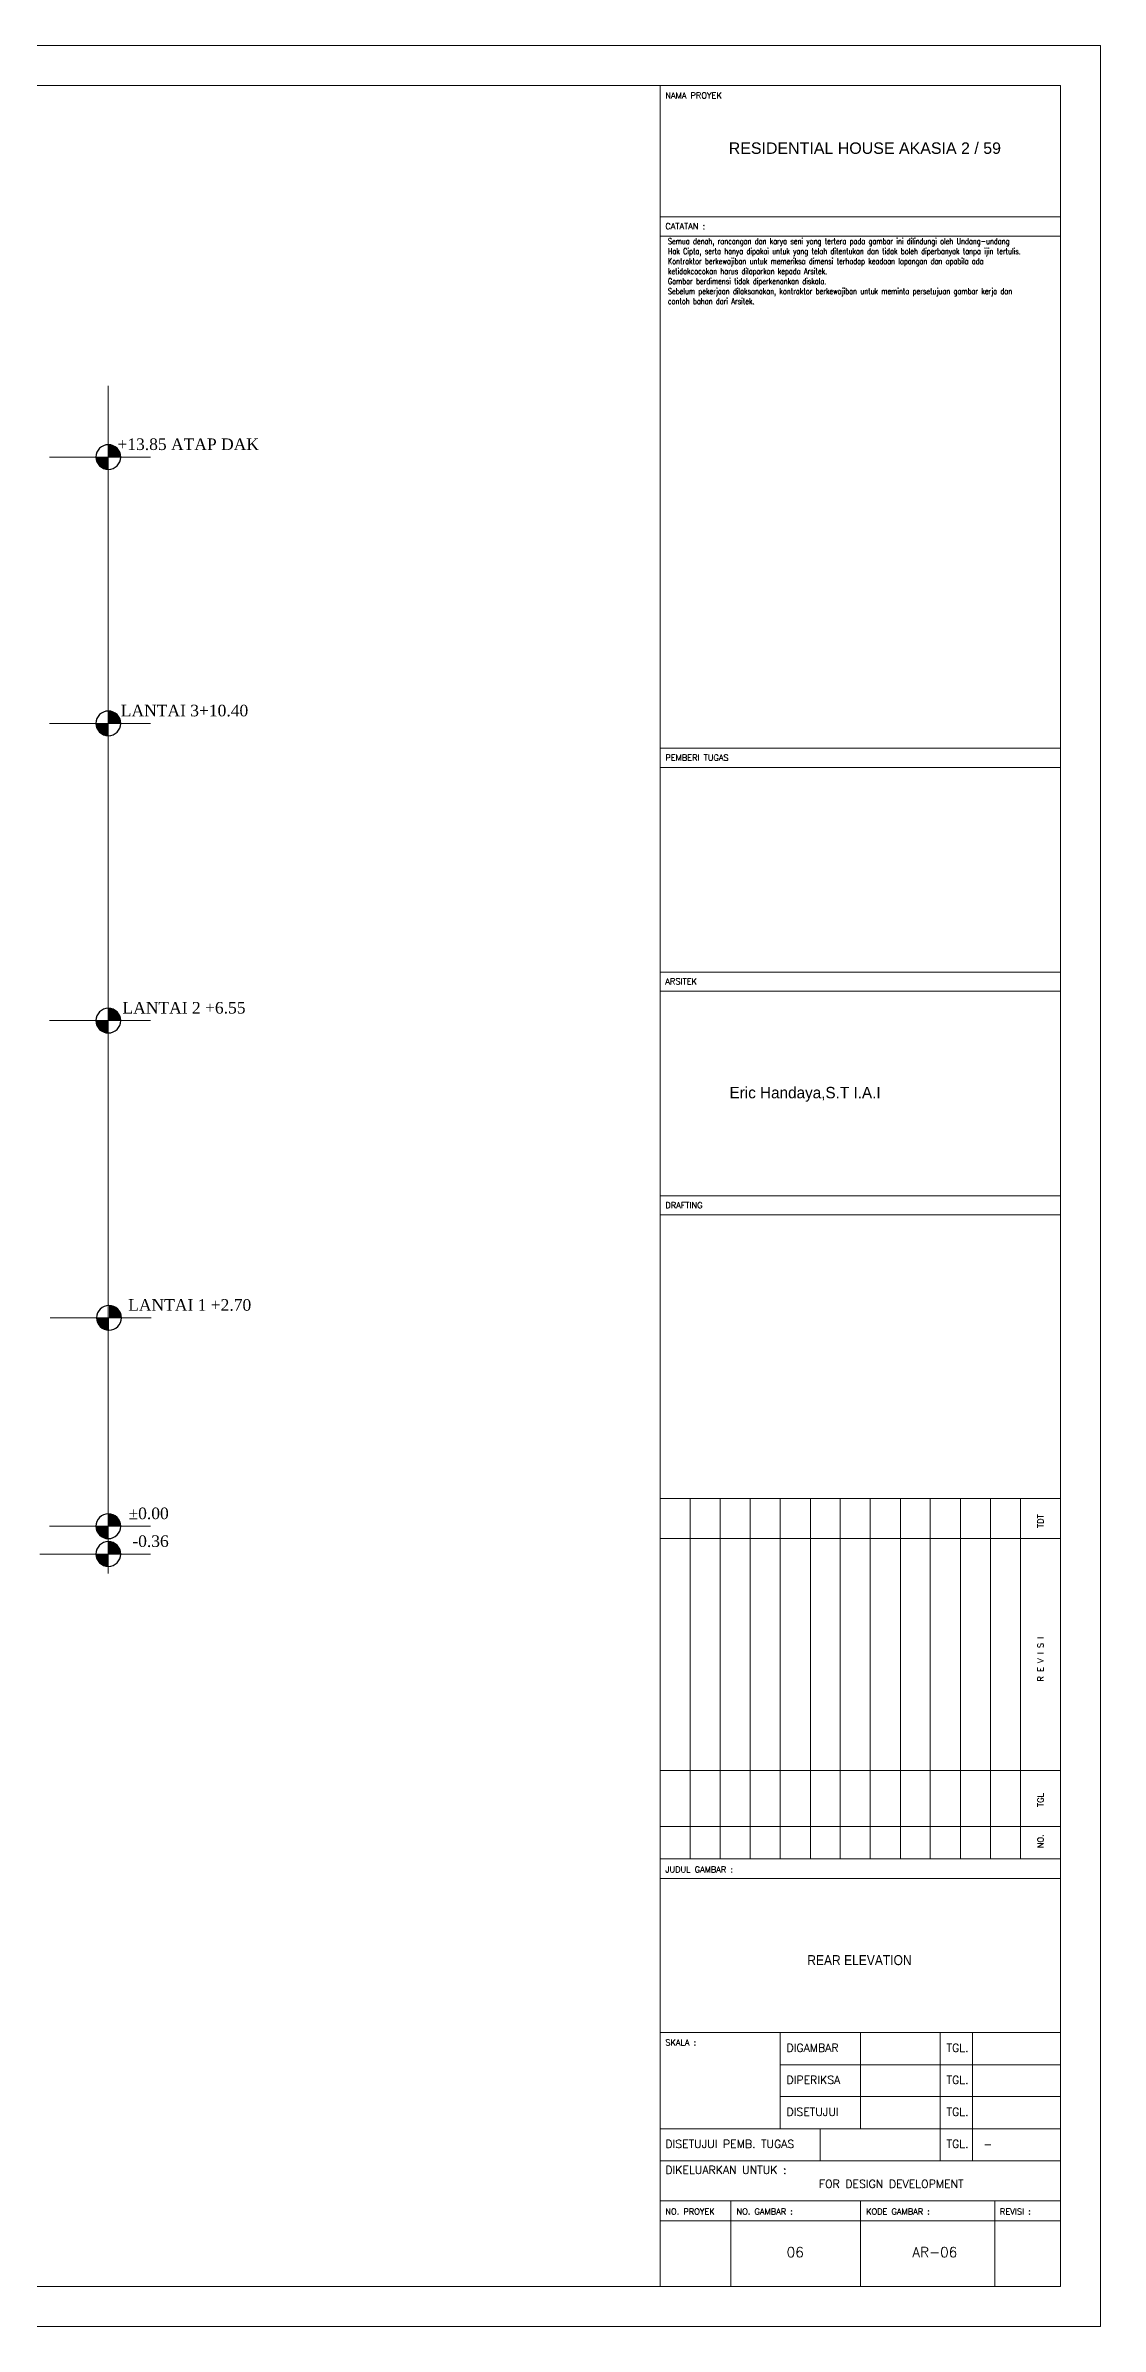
# Model space of a CAD drawing. Header units: millimetres. Extents: x -9564 to 494436, y -140371 to 4257.
# Drawn here: x 209.42 to 223.09, y 101.31 to 130.85 of the extents above; entities that cross this region are included whole.
import ezdxf
from ezdxf.enums import TextEntityAlignment as Align

# ---------------------------------------------------------------- set-up
doc = ezdxf.new("R2010")
doc.units = ezdxf.units.MM
doc.header["$MEASUREMENT"] = 0
doc.linetypes.add('DASHED2', pattern=[0.375, 0.25, -0.125])
doc.linetypes.add('HIDDEN2', pattern=[0.1875, 0.125, -0.0625])
for name, color, linetype, lineweight in [('AS', 8, 'HIDDEN2', 5), ('DIM', 1, 'Continuous', 5), ('KOP', 7, 'Continuous', 80), ('LEGEND', 1, 'DASHED2', 50), ('XR-KOP A3_MOZART$0$A-TXTKOP', 3, 'Continuous', 5), ('XR-KOP A3_MOZART$0$KOP-A1$0$A-GRSKOP', 1, 'Continuous', 5), ('XR-KOP A3_MOZART$0$KOP-A1$0$A-TXTKOP', 3, 'Continuous', 5)]:
    doc.layers.add(name, color=color, linetype=linetype, lineweight=lineweight)
doc.layers.add('ht', color=14, linetype='Continuous')
doc.layers.add('TEXT', color=4, linetype='Continuous')
doc.styles.add('HAND', font='ROMAND.SHX', dxfattribs={"width": 0.8, "height": 250})
doc.styles.add('style1', font='times.ttf', dxfattribs={"height": 0.15})
doc.styles.add('style2', font='times.ttf', dxfattribs={"height": 0.18})
doc.styles.add('XR-KOP A3_MOZART$0$KOP-A1$0$DIM100', font='SIMPLEX.shx', dxfattribs={"width": 0.8, "height": 250})
doc.styles.add('XR-KOP A3_MOZART$0$KOP-A1$0$ROMANS', font='romans.shx', dxfattribs={"height": 200})
doc.styles.add('XR-KOP A3_MOZART$0$ROMAND', font='romand.shx', dxfattribs={"height": 2, "bigfont": 'bigfont.shx'})
doc.styles.add('XR-KOP A3_MOZART$0$ROMANS', font='romans.shx', dxfattribs={"height": 200})

# ---------------------------------------------------------------- blocks, each defined once
blk = doc.blocks.new('hsdh')
at = {"layer": 'XR-KOP A3_MOZART$0$KOP-A1$0$A-GRSKOP', "linetype": 'Continuous', "lineweight": 5}
for p, q in [((140385, 56660), (140385, 82138)), ((140385, 80618), (145017, 80618)), ((140385, 74466), (145017, 74466)), ((140385, 74244), (145017, 74244)), ((140385, 71876), (145017, 71876)), ((140385, 71654), (145017, 71654)), ((140385, 69286), (145017, 69286)), ((140385, 69063), (145017, 69063)), ((140385, 65781), (145017, 65781)), ((140385, 65781), (145017, 65781)), ((140732, 61611), (140732, 65781)), ((141079, 61611), (141079, 65781)), ((141427, 61611), (141427, 65781)), ((141774, 61611), (141774, 65781)), ((142122, 61611), (142122, 65781)), ((142469, 61611), (142469, 65781)), ((142816, 61611), (142816, 65781)), ((143164, 61611), (143164, 65781)), ((143511, 61611), (143511, 65781)), ((143859, 61611), (143859, 65781)), ((144206, 61611), (144206, 65781)), ((144554, 61611), (144554, 65781)), ((140385, 65317), (145017, 65317)), ((140385, 62631), (145017, 62631)), ((140385, 61982), (145017, 61982)), ((140385, 61611), (145017, 61611)), ((140385, 61611), (145017, 61611)), ((140385, 61380), (145017, 61380)), ((140385, 59597), (145017, 59597)), ((141774, 59597), (141774, 58485)), ((142701, 59597), (142701, 58485)), ((143627, 59597), (143627, 58115)), ((143998, 59597), (143998, 58115)), ((141774, 59226), (145017, 59226)), ((141774, 58856), (145017, 58856)), ((140385, 58485), (145017, 58485)), ((142237, 58485), (142237, 58115)), ((140385, 58115), (145017, 58115)), ((140385, 57651), (145017, 57651)), ((141201, 57651), (141201, 56660)), ((142701, 57651), (142701, 56660)), ((144258, 57651), (144258, 56660)), ((140385, 57420), (145017, 57420))]:
    blk.add_line(p, q, dxfattribs=at)
at = {"layer": 'XR-KOP A3_MOZART$0$KOP-A1$0$A-GRSKOP', "color": 0, "linetype": 'Continuous', "lineweight": 5}
blk.add_lwpolyline([(145480, 82601), (107945, 82601), (107945, 56197), (145480, 56197)], close=True, dxfattribs=at)
at = {"layer": 'XR-KOP A3_MOZART$0$KOP-A1$0$A-GRSKOP', "color": 5, "linetype": 'Continuous', "lineweight": 5}
blk.add_lwpolyline([(145017, 82138), (108409, 82138), (108409, 56660), (145017, 56660)], close=True, dxfattribs=at)
at = {"layer": 'XR-KOP A3_MOZART$0$KOP-A1$0$A-GRSKOP', "linetype": 'Continuous', "lineweight": 5}
blk.add_lwpolyline([(145017, 80396), (140385, 80396)], dxfattribs=at)
at = {"layer": 'KOP', "color": 7, "char_height": 132.26, "attachment_point": 1, "style": 'style2'}
for s, insert in [('{\\fArial|b0|i0|c0|p34;RESIDENTIAL HOUSE AKASIA 2 / 59}', (141177, 81480)), ('{\\fBankGothic Lt BT|b0|i0|c0|p34;Eric Handaya,S.T I.A.I}', (141186, 70546))]:
    blk.add_mtext(s, dxfattribs=dict(at, insert=insert))
at = {"layer": 'XR-KOP A3_MOZART$0$A-TXTKOP', "lineweight": 5, "style": 'XR-KOP A3_MOZART$0$ROMANS'}
blk.add_text('-', height=92.6, dxfattribs=at).set_placement((144125, 58258))
at = {"layer": 'XR-KOP A3_MOZART$0$KOP-A1$0$A-TXTKOP', "lineweight": 5, "style": 'XR-KOP A3_MOZART$0$KOP-A1$0$ROMANS'}
for s, height, p in [('NAMA PROYEK', 69.49, (140443, 81990)), ('CATATAN :', 69.5, (140443, 80475)), ('PEMBERI TUGAS', 69.49, (140443, 74323)), ('ARSITEK', 69.5, (140443, 71733)), ('DRAFTING', 69.5, (140443, 69142)), ('JUDUL GAMBAR :', 69.49, (140443, 61451)), ('SKALA :', 69.5, (140443, 59449)), ('DIGAMBAR', 92.6, (141846, 59375)), ('TGL.', 92.6, (143699, 59375)), ('DIPERIKSA', 92.6, (141846, 59004)), ('TGL.', 92.6, (143699, 59004)), ('DISETUJUI', 92.6, (141846, 58634)), ('TGL.', 92.6, (143699, 58634)), ('DISETUJUI PEMB. TUGAS', 92.65, (140443, 58262)), ('TGL.', 92.6, (143699, 58263)), ('DIKELUARKAN UNTUK :', 92.65, (140443, 57961)), ('FOR DESIGN DEVELOPMENT', 92.65, (142221, 57800)), ('NO. PROYEK', 69.5, (140443, 57491)), ('NO. GAMBAR :', 69.49, (141267, 57491)), ('KODE GAMBAR :', 69.49, (142767, 57491)), ('REVISI :', 69.5, (144317, 57491))]:
    blk.add_text(s, height=height, dxfattribs=at).set_placement(p)
for s, height, p in [('TDT', 69.5, (144822, 65440)), ('R E V I S I', 69.49, (144822, 63662)), ('TGL', 69.5, (144822, 62210)), ('NO.', 69.5, (144822, 61732))]:
    blk.add_text(s, height=height, rotation=90, dxfattribs=at).set_placement(p)
at = {"layer": 'XR-KOP A3_MOZART$0$KOP-A1$0$A-TXTKOP', "insert": (140473, 80371), "char_height": 69.485, "width": 4456.22, "attachment_point": 1, "style": 'XR-KOP A3_MOZART$0$KOP-A1$0$DIM100'}
blk.add_mtext('Semua denah, rancangan dan karya seni yang tertera pada gambar ini dilindungi oleh Undang-undang Hak Cipta, serta hanya dipakai untuk yang telah ditentukan dan tidak boleh diperbanyak tanpa ijin tertulis.\\PKontraktor berkewajiban untuk memeriksa dimensi terhadap keadaan lapangan dan apabila ada ketidakcocokan harus dilaporkan kepada Arsitek.\\PGambar berdimensi tidak diperkenankan diskala.\\PSebelum pekerjaan dilaksanakan, kontraktor berkewajiban untuk meminta persetujuan gambar kerja dan contoh bahan dari Arsitek.', dxfattribs=at)
blk = doc.blocks.new('A$C459A4C15')
at = {"layer": 'ht'}
h = blk.add_hatch(color=256, dxfattribs=at)
h.paths.add_polyline_path([(0, 0.08), (0, 0), (-0.08, 0, -0.414214)])
h.paths.add_polyline_path([(0, 0), (0.08, 0, -0.414214), (0, -0.08)])
blk.add_circle((0, 0), 0.0801, dxfattribs=at)
blk = doc.blocks.new('A$C2a879c63')
at = {"layer": 'AS'}
blk.add_line((238.384, 10.0054), (216.3423, 10.0054), dxfattribs=at)
at = {"layer": 'DIM', "color": 1, "linetype": 'ByBlock'}
for p, q in [((239.1476, 25.1378), (239.1476, 9.7514)), ((239.6922, 24.2154), (238.384, 24.2154)), ((239.6922, 20.7654), (238.384, 20.7654)), ((239.6922, 16.9154), (238.384, 16.9154)), ((239.7012, 13.0654), (238.393, 13.0654)), ((239.6922, 10.3654), (238.384, 10.3654)), ((239.6922, 10.0054), (238.384, 10.0054))]:
    blk.add_line(p, q, dxfattribs=at)
at = {"xscale": -2, "yscale": 2, "zscale": 2}
for p in [(239.1476, 24.2154), (239.1476, 20.7654), (239.1476, 16.9154), (239.1566, 13.0654), (239.1476, 10.3654), (239.1476, 10.0054)]:
    blk.add_blockref('A$C459A4C15', p, dxfattribs=at)
at = {"layer": 'LEGEND', "xscale": 0.00111896417510141, "yscale": 0.00111896417510141, "zscale": 0.00111896417510141}
blk.add_blockref('hsdh', (89.213, -62.8819), dxfattribs=at)
at = {"color": 4, "style": 'HAND'}
for tag, height, rotation, p in [('DRY.WASHER', 0.054, 0, (11.9366, 24.9122)), ('PATIO', 0.135, 0, (20.9666, 21.5696)), ('GENSET', 0.135, 0, (18.2157, 17.1045)), ('PLANTERBOX', 0.135, 90, (22.169, 13.2959)), ('PLANTERBOX', 0.135, 0, (18.5224, 11.5633)), ('PATIO', 0.135, 0, (400.0395, 10.821)), ('CARPORT', 0.135, 0, (12.157, 9.7744)), ('CARPORT', 0.135, 0, (20.6202, 9.7744))]:
    blk.add_attdef(tag, text='', height=height, rotation=rotation, dxfattribs=at).set_placement(p, align=Align.MIDDLE)
at = {"layer": 'TEXT', "style": 'style1'}
for s, p in [('+13.85 ATAP DAK', (241.099, 24.3068)), ('LANTAI 3+10.40', (240.9602, 20.8568)), ('LANTAI 2 +6.55', (240.9253, 17.0068)), ('LANTAI 1 +2.70', (240.9992, 13.1568)), ('%%P0.00', (239.9308, 10.4568)), ('-0.36', (239.9308, 10.0968))]:
    blk.add_text(s, height=0.15, dxfattribs=at).set_placement(p, align=Align.RIGHT)
at = {"layer": 'XR-KOP A3_MOZART$0$A-TXTKOP', "attachment_point": 1, "style": 'XR-KOP A3_MOZART$0$ROMAND'}
for s, heights, insert, char_height in [('\\pxt15;{\\fCentury Gothic|b0|i0|c0|p34;\\W0.9;REAR ELEVATION}', [0], (248.2027, 4.8096), 0.129586), ('06', [0], (247.9357, 1.0259), 0.12959), ('AR-06', [0.1296], (249.5629, 1.0259), 0.12959)]:
    blk.add_mtext_dynamic_manual_height_columns(s, width=334.351235, gutter_width=75.5301, heights=heights, dxfattribs=dict(at, insert=insert, char_height=char_height))
at = {"layer": 'XR-KOP A3_MOZART$0$A-TXTKOP', "style": 'XR-KOP A3_MOZART$0$ROMAND'}
for tag, p in [('1:200', (37.0468, 3.1879)), ('1:100', (79.0468, 3.1879)), ('1:100', (121.0468, 3.1879)), ('1:100', (163.0468, 3.1879)), ('1:100', (205.0468, 3.1879)), ('1:100', (247.0468, 3.1879)), ('1:100', (289.0468, 3.1879)), ('1:100', (331.0468, 3.1879)), ('1:100', (373.0468, 3.1879)), ('1:100', (415.0468, 3.1879)), ('1:100', (457.0468, 3.1879)), ('1:100', (499.0468, 3.1879))]:
    blk.add_attdef(tag, text='', height=0.1296, dxfattribs=at).set_placement(p, align=Align.MIDDLE)

msp = doc.modelspace()

# ---------------------------------------------------------------- block references
msp.add_blockref('A$C2a879c63', (-28.9148, 101.3058))

doc.saveas('drawing.dxf')
